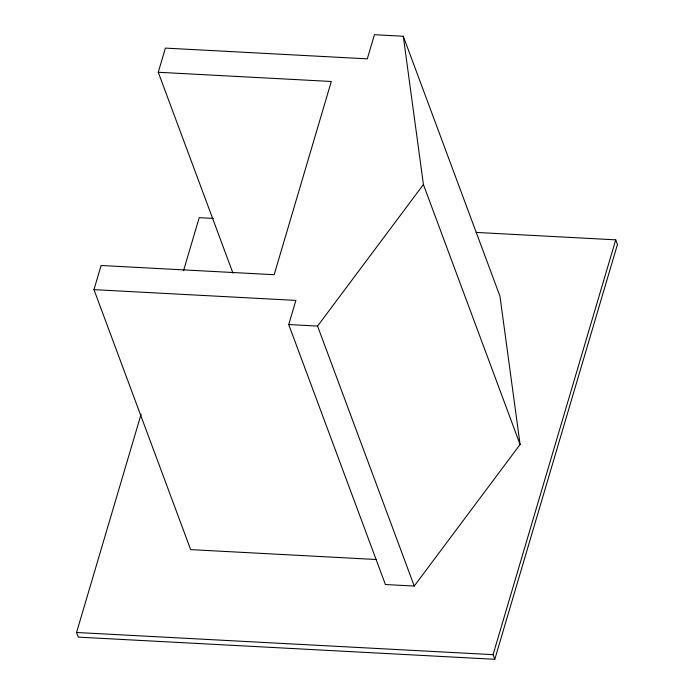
<?xml version="1.0" encoding="UTF-8"?>
<svg xmlns="http://www.w3.org/2000/svg" width="694" height="694" viewBox="0 0 694 694"><rect width="100%" height="100%" fill="white"/><g stroke="black" fill="none" stroke-linecap="round" stroke-linejoin="round"><path stroke-width="1.04" d="M93.968 289.65L101.107 265.49L274.165 274.711L331.307 81.476L158.258 72.263L165.398 48.103L367.3 58.851L374.439 34.7L403.283 36.235L499.966 296.208L520.092 444.49L414.249 586.057L385.404 584.521L288.721 324.549L295.87 300.398L93.968 289.65L190.65 549.622L376.356 559.511M476.171 232.412L615.725 239.846L617.452 244.488L494.779 659.3L78.275 637.127L76.548 632.486L141.116 414.162M183.537 270.686L199.221 217.664L213.284 218.419M494.779 659.3L493.052 654.659L615.725 239.846M288.721 324.549L317.566 326.085L423.409 184.517L403.283 36.235M76.548 632.486L493.052 654.659M423.409 184.517L520.092 444.49M317.566 326.085L414.249 586.057M158.258 72.263L232.941 273.089"/></g></svg>
